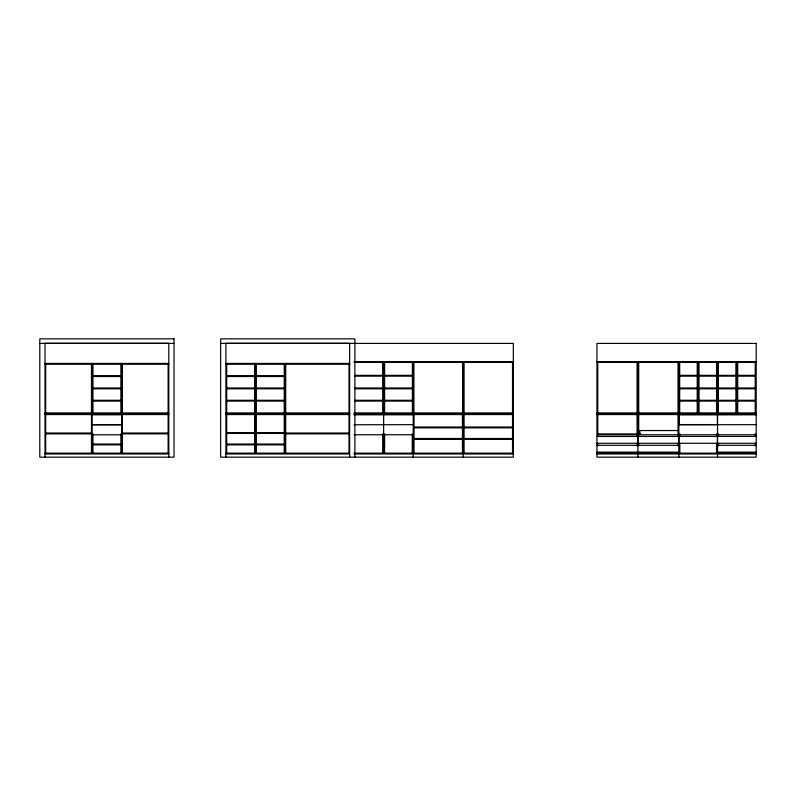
<?xml version="1.0" encoding="UTF-8"?>
<svg xmlns="http://www.w3.org/2000/svg" width="796" height="796" viewBox="0 0 796 796"><rect width="100%" height="100%" fill="white"/><g stroke="black" fill="none" stroke-linecap="round" stroke-linejoin="round"><path stroke-width="1.19" d="M39.8 343.404L174.025 343.404M220.661 343.404L513.32 343.404L513.32 457.153L220.661 457.153L220.661 338.847L354.887 338.847L354.887 457.153M354.071 361.603L513.32 361.603M596.95 361.603L756.2 361.603M354.071 362.419L513.32 362.419M596.95 362.419L756.2 362.419M45.034 363.424L168.792 363.424M225.895 363.424L349.653 363.424M45.034 364.24L168.792 364.24M225.895 364.24L349.653 364.24M382.677 375.344L355.046 375.344L355.046 376.16L382.677 376.16M384.617 375.344L412.388 375.344M697.216 375.344L679.824 375.344L679.824 376.16L697.216 376.16M716.559 375.344L699.157 375.344L699.157 376.16L716.559 376.16M718.499 375.344L735.892 375.344M755.235 375.344L737.832 375.344L737.832 376.16L755.235 376.16M92.943 375.702L120.883 375.702M226.711 375.702L254.65 375.702M256.292 375.702L284.222 375.702M384.617 376.16L412.388 376.16M718.499 376.16L735.892 376.16M92.943 376.528L120.883 376.528M226.711 376.528L254.65 376.528M256.292 376.528L284.222 376.528M92.943 387.99L120.883 387.99M226.711 387.99L254.65 387.99M256.292 387.99L284.222 387.99M382.677 387.99L355.046 387.99L355.046 388.806L382.677 388.806M384.617 387.99L412.248 387.99L412.248 388.806L384.617 388.806M697.216 387.99L679.824 387.99L679.824 388.806L697.216 388.806M716.559 387.99L699.157 387.99L699.157 388.806L716.559 388.806M718.499 387.99L735.892 387.99M755.235 387.99L737.832 387.99L737.832 388.806L755.235 388.806M92.943 388.806L120.883 388.806M226.711 388.806L254.65 388.806M256.292 388.806L284.222 388.806M718.499 388.806L735.892 388.806M92.943 400.279L120.883 400.279M226.711 400.279L254.65 400.279M256.292 400.279L284.222 400.279M382.677 400.279L355.046 400.279L355.046 401.094L382.677 401.094M384.617 400.279L412.248 400.279L412.248 401.094L384.617 401.094M697.216 400.279L679.824 400.279L679.824 401.094L697.216 401.094M716.559 400.279L699.157 400.279L699.157 401.094L716.559 401.094M718.499 400.279L735.892 400.279M755.235 400.279L737.832 400.279L737.832 401.094L755.235 401.094M92.943 401.094L120.883 401.094M226.711 401.094L254.65 401.094M256.292 401.094L284.222 401.094M718.499 401.094L735.892 401.094M45.034 412.925L168.792 412.925M225.895 412.925L349.653 412.925M354.071 412.925L513.32 412.925M596.95 412.925L756.2 412.925M45.034 413.741L168.792 413.741M225.895 413.741L349.653 413.741M354.071 413.741L513.32 413.741M596.95 413.741L756.2 413.741M45.034 414.567L168.792 414.567M225.895 414.567L349.653 414.567M354.071 414.567L513.32 414.567M596.95 414.567L756.2 414.567M92.127 414.656L121.698 414.656M354.071 414.656L413.224 414.656M756.2 414.656L678.938 414.746L678.938 424.576L717.435 424.576L717.435 414.746M92.127 424.666L121.698 424.666M354.071 424.756L413.224 424.666M678.849 424.756L756.2 424.666M92.127 424.795L121.698 424.795M414.039 427.024L462.456 427.024M464.088 427.024L512.505 427.024M414.039 427.85L462.456 427.85M464.088 427.85L512.505 427.85M678.033 430.536L639.855 430.536L639.855 434.765L678.033 434.765M226.711 432.626L254.65 432.626M256.292 432.626L284.222 432.626M45.69 433.034L91.47 433.034M122.355 433.034L168.135 433.034M285.704 433.034L348.996 433.034M226.711 433.442L254.65 433.442M256.292 433.442L284.222 433.442M45.69 433.85L91.47 433.85M122.355 433.85L168.135 433.85M285.704 433.85L348.996 433.85M597.766 433.949L637.079 433.949M639.855 433.949L640.68 433.949M92.127 434.805L121.698 434.805M354.071 434.765L413.224 434.765M597.766 434.765L637.079 434.765M678.849 434.765L756.2 434.765M596.95 436.447L678.759 436.447L678.759 443.272L596.95 443.272M756.2 436.447L678.938 436.447L678.938 443.272L756.2 443.272M414.039 438.496L462.456 438.496M464.088 438.496L512.505 438.496M414.039 439.312L462.456 439.312M464.088 439.312L512.505 439.312M92.943 444.049L120.883 444.049M226.711 444.049L254.65 444.049M256.292 444.049L284.222 444.049M92.943 444.865L120.883 444.865M226.711 444.865L254.65 444.865M256.292 444.865L284.222 444.865M596.95 445.322L678.849 445.322M717.524 445.322L756.2 445.322M596.95 452.148L678.849 452.148M717.524 452.148L756.2 452.148M45.034 453.143L168.792 453.143M225.895 453.143L349.653 453.143M354.071 453.143L513.32 453.143M596.95 453.143L756.2 453.143M45.034 453.969L168.792 453.969M225.895 453.969L349.653 453.969M354.071 453.969L513.32 453.969M596.95 453.969L756.2 453.969M755.235 362.419L755.235 412.925M755.235 433.85L755.235 436.268M755.235 443.501L755.235 445.909M737.693 362.419L737.693 412.925M736.867 361.603L736.867 413.741M735.892 362.419L735.892 412.925M718.36 362.419L718.36 412.925M718.499 433.85L718.499 436.268M718.499 443.501L718.499 445.909M717.524 361.603L717.524 436.268M717.524 436.447L717.524 443.272M717.524 443.501L717.524 457.153M717.435 436.447L717.435 443.272M716.559 362.419L716.559 412.925M716.559 433.85L716.559 436.268M716.559 443.501L716.559 453.143M699.017 362.419L699.017 412.925M698.192 361.603L698.192 413.741M697.216 362.419L697.216 412.925M679.824 433.85L679.824 436.268M679.824 443.501L679.824 453.143M679.685 362.419L679.685 412.925M678.849 361.603L678.849 436.268M678.849 443.501L678.849 457.153M678.033 362.419L678.033 412.925M678.033 414.567L678.033 436.268M678.033 443.501L678.033 445.909M638.72 362.419L638.72 412.925M638.72 414.567L638.72 436.268M638.72 443.501L638.72 445.909M637.994 436.447L637.994 443.272M637.904 361.603L637.904 436.268M637.904 436.447L637.904 443.272M637.904 443.501L637.904 452.148M637.904 453.143L637.904 457.153M637.079 362.419L637.079 412.925M637.079 414.567L637.079 436.268M637.079 443.501L637.079 445.909M597.766 362.419L597.766 412.925M597.766 414.567L597.766 436.268M597.766 443.501L597.766 445.909M512.505 362.419L512.505 412.925M512.505 414.567L512.505 453.143M464.088 362.419L464.088 412.925M464.088 414.567L464.088 453.143M463.272 361.603L463.272 457.153M462.585 362.419L462.585 412.925M462.456 414.567L462.456 453.143M414.039 414.567L414.039 453.143M413.9 362.419L413.9 412.925M413.224 361.603L413.224 457.153M412.388 362.419L412.388 412.925M412.248 433.85L412.248 453.143M384.617 362.419L384.617 412.925M384.617 433.85L384.617 453.143M383.642 361.603L383.642 453.143M382.677 362.419L382.677 412.925M382.677 433.85L382.677 453.143M349.653 457.153L349.653 343.265L225.895 343.265L225.895 457.153M348.996 364.24L348.996 412.925M348.996 414.567L348.996 453.143M285.704 364.24L285.704 412.925M285.704 414.567L285.704 453.143M285.048 363.424L285.048 453.143M284.222 364.24L284.222 412.925M284.222 414.567L284.222 453.143M256.292 364.24L256.292 412.925M256.292 414.567L256.292 453.143M255.466 363.424L255.466 453.143M254.65 364.24L254.65 412.925M254.65 414.567L254.65 453.143M226.711 364.24L226.711 412.925M226.711 414.567L226.711 453.143M168.792 457.153L168.792 343.265L45.034 343.265L45.034 457.153M168.135 364.24L168.135 412.925M168.135 414.567L168.135 453.143M122.355 364.24L122.355 412.925M122.355 414.567L122.355 453.143M121.698 363.424L121.698 453.143M120.883 364.24L120.883 412.925M120.883 433.85L120.883 453.143M92.943 364.24L92.943 412.925M92.943 433.85L92.943 453.143M92.127 363.424L92.127 453.143M91.47 364.24L91.47 412.925M91.47 414.567L91.47 453.143M45.69 364.24L45.69 412.925M45.69 414.567L45.69 453.143M174.025 338.847L39.8 338.847L39.8 457.153L174.025 457.153L174.025 338.847M756.2 343.404L596.95 343.404L596.95 457.153L756.2 457.153L756.2 343.404"/></g></svg>
